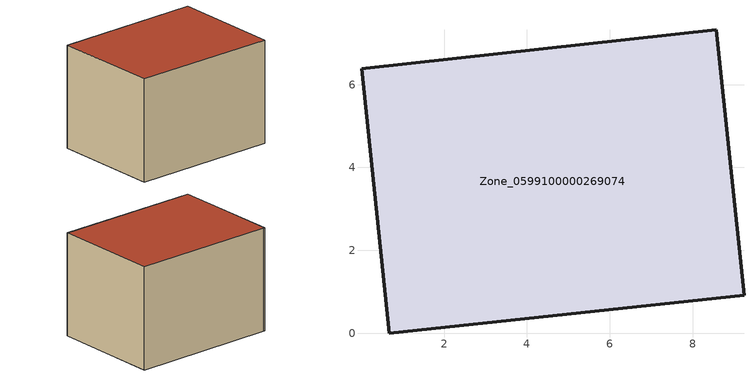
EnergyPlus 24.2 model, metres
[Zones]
Zone_0599100000269074
 floor ground (C_G): 9.24,0.91 0.67,0 0.01,6.38 0.11,6.39 8.57,7.32 z2.97
 wall outside (C_F): 9.24,0.91 8.57,7.32 0.11,6.39 0.01,6.38 0.67,0 9.24,0.91 z2.97:9.02
 roof outside (C_R): 0.67,0 9.24,0.91 8.57,7.32 0.11,6.39 0.01,6.38 z9.02
[BUILDING]
Pand.0599100000269074: North Axis=0; Terrain=City; Loads Convergence Tolerance Value=0.04; Temperature Convergence Tolerance Value=0.4; Solar Distribution=FullExterior; Maximum Number of Warmup Days=25; Minimum Number of Warmup Days=1
[Site:Location]
Rotterdam.The.Hague.AP_ZH_NLD Design_Conditions: Latitude=51.96; Longitude=4.45; Time Zone=1; Elevation=-4.5
[SITE:GROUNDTEMPERATURE:BUILDINGSURFACE]
18, 18, 18, 18, 18, 18, 18, 18, 18, 18, 18, 18
[MATERIAL] Thermal Absorptance=0.9; Solar Absorptance=0.7; Visible Absorptance=0.7
Name | Roughness | Thickness | Conductivity | Density | Specific Heat
G.TC.1946-1964 | MediumSmooth | 0.15 | 1 | 540 | 1210
F.TC.1946-1964 | Rough | 0.3 | 0.857143 | 1920 | 840
R.TC.1946-1964 | MediumRough | 0.2 | 0.235294 | 1500 | 1000
[CONSTRUCTION]
C_G: G.TC.1946-1964
C_F: F.TC.1946-1964
C_R: R.TC.1946-1964
[ZONE]
Zone_0599100000269074: Type=1; Multiplier=1; Ceiling Height=Autocalculate; Volume=Autocalculate; Floor Area=autocalculate; Part of Total Floor Area=Yes
[ZONEINFILTRATION:DESIGNFLOWRATE]
Infil_Zone_0599100000269074: Zone or ZoneList or Space or SpaceList=Zone_0599100000269074; Schedule=AlwaysOn; Design Flow Rate Calculation Method=Flow/Area; Flow Rate per Floor Area=0.003; Constant Term Coefficient=1; Temperature Term Coefficient=0; Velocity Term Coefficient=0; Velocity Squared Term Coefficient=0
[HVACTEMPLATE:ZONE:IDEALLOADSAIRSYSTEM]
Zone_0599100000269074: Maximum Heating Supply Air Temperature=50; Minimum Cooling Supply Air Temperature=13; Maximum Heating Supply Air Humidity Ratio=0.0156; Minimum Cooling Supply Air Humidity Ratio=0.0077; Heating Limit=NoLimit; Cooling Limit=NoLimit; Dehumidification Control Type=ConstantSensibleHeatRatio; Cooling Sensible Heat Ratio=0.7; Dehumidification Setpoint=60; Humidification Control Type=None; Humidification Setpoint=30; Outdoor Air Method=None; Outdoor Air Flow Rate per Person=0.00944; Outdoor Air Flow Rate per Zone Floor Area=0; Outdoor Air Flow Rate per Zone=0; Demand Controlled Ventilation Type=None; Outdoor Air Economizer Type=NoEconomizer; Heat Recovery Type=None; Sensible Heat Recovery Effectiveness=0.7; Latent Heat Recovery Effectiveness=0.65
[ZONECONTROL:THERMOSTAT]
ThermostatControl_Zone_0599100000269074: Zone or ZoneList=Zone_0599100000269074; Control Type Schedule=DualSetpointControlType; Control 1=Thermostat_Zone_0599100000269074; Temperature Difference Between Cutout And Setpoint=0
[THERMOSTATSETPOINT:DUALSETPOINT]
Thermostat_Zone_0599100000269074: Heating Setpoint Temperature Schedule=HeatingSetpoint_Zone_0599100000269074; Cooling Setpoint Temperature Schedule=CoolingSetpoint_Zone_0599100000269074
[SCHEDULE:COMPACT]
HeatingSetpoint_Zone_0599100000269074: Through: 12/31, For: AllDays, Until: 24:00, 21
CoolingSetpoint_Zone_0599100000269074: Through: 12/31, For: AllDays, Until: 24:00, 24
DualSetpointControlType: Through: 12/31, For: AllDays, Until: 24:00, 4
AlwaysOn: Through: 12/31, For: AllDays, Until: 24:00, 1
